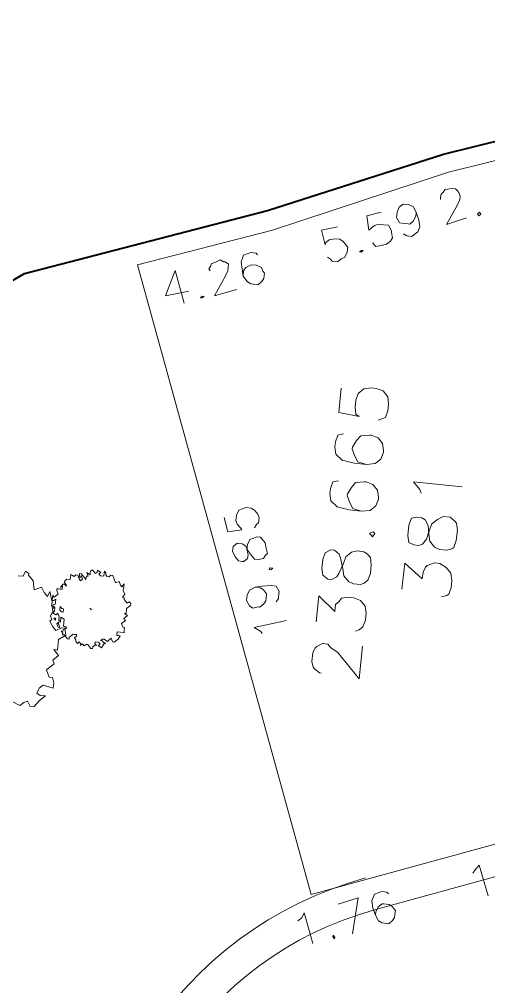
# Model space of a CAD drawing. Header units: metres. Extents: x -977055 to 805873, y -1033982 to 242021.
# Drawn here: x 2719.18 to 2733.51, y 1083.39 to 1112.94 of the extents above; entities that cross this region are included whole.
import ezdxf

# ---------------------------------------------------------------- set-up
doc = ezdxf.new("R2010")
doc.units = ezdxf.units.M
for name, color, linetype in [('PDF_acera', 7, 'Continuous'), ('PDF_areas por lote', 7, 'Continuous'), ('PDF_COTAS', 7, 'Continuous'), ('PDF_LOTES', 7, 'Continuous'), ('PDF_No. lotes', 7, 'Continuous'), ('PDF_PLANTAS', 7, 'Continuous'), ('PDF_Poligono Ceres', 7, 'Continuous')]:
    doc.layers.add(name, color=color, linetype=linetype)

# ---------------------------------------------------------------- blocks, each defined once
blk = doc.blocks.new('CALLE')
at = {"layer": 'PDF_acera', "lineweight": 9}
blk.add_lwpolyline([(39.010727, -232.196302, -0.3800811), (49.067424, -237.29328), (76.670496, -307.35936)], format="xyb", dxfattribs=at)
blk.add_arc((41.17176, -240.404976), 9.292752, 21.5057374, 104.7491479, dxfattribs=at)
at = {"layer": 'PDF_areas por lote', "lineweight": 9}
for points in [[(54.655776, -235.38816), (54.655776, -235.345824), (54.740448, -235.218816), (54.782784, -235.17648), (54.909792, -235.134144), (55.121472, -235.134144), (55.24848, -235.17648), (55.290816, -235.218816), (55.375488, -235.345824), (55.375488, -235.472832), (55.290816, -235.557504), (55.206144, -235.726848), (54.61344, -236.319552), (55.417824, -236.319552)], [(55.88352, -235.134144), (56.51856, -235.134144), (56.179872, -235.557504), (56.349216, -235.557504), (56.433888, -235.642176), (56.51856, -235.684512), (56.560896, -235.853856), (56.560896, -235.980864), (56.51856, -236.150208), (56.391552, -236.277216), (56.222208, -236.319552), (56.052864, -236.319552), (55.88352, -236.277216), (55.798848, -236.192544), (55.756512, -236.107872)], [(59.355072, -235.303488), (59.312736, -235.17648), (59.143392, -235.134144), (59.016384, -235.134144), (58.84704, -235.17648), (58.720032, -235.345824), (58.677696, -235.642176), (58.677696, -235.938528), (58.720032, -236.150208), (58.84704, -236.277216), (59.016384, -236.319552), (59.05872, -236.319552), (59.228064, -236.277216), (59.355072, -236.150208), (59.397408, -235.980864), (59.397408, -235.938528), (59.355072, -235.726848), (59.228064, -235.642176), (59.05872, -235.557504), (59.016384, -235.557504), (58.84704, -235.642176), (58.720032, -235.726848), (58.677696, -235.938528)], [(60.498144, -235.303488), (60.455808, -235.17648), (60.286464, -235.134144), (60.159456, -235.134144), (59.990112, -235.17648), (59.863104, -235.345824), (59.820768, -235.642176), (59.820768, -235.938528), (59.863104, -236.150208), (59.990112, -236.277216), (60.159456, -236.319552), (60.201792, -236.319552), (60.371136, -236.277216), (60.498144, -236.150208), (60.54048, -235.980864), (60.54048, -235.938528), (60.498144, -235.726848), (60.371136, -235.642176), (60.201792, -235.557504), (60.159456, -235.557504), (59.990112, -235.642176), (59.863104, -235.726848), (59.820768, -235.938528)], [(61.59888, -235.134144), (61.006176, -235.134144), (60.96384, -235.642176), (61.006176, -235.557504), (61.17552, -235.515168), (61.344864, -235.515168), (61.514208, -235.557504), (61.641216, -235.684512), (61.683552, -235.853856), (61.683552, -235.980864), (61.641216, -236.150208), (61.514208, -236.277216), (61.344864, -236.319552), (61.17552, -236.319552), (61.006176, -236.277216), (60.96384, -236.192544), (60.921504, -236.107872)]]:
    blk.add_lwpolyline(points, dxfattribs=at)
for points in [[(57.195936, -235.134144), (57.026592, -235.17648), (56.94192, -235.303488), (56.94192, -235.38816), (57.026592, -235.515168), (57.111264, -235.557504), (57.36528, -235.642176), (57.534624, -235.684512), (57.661632, -235.81152), (57.703968, -235.938528), (57.703968, -236.107872), (57.661632, -236.192544), (57.57696, -236.277216), (57.407616, -236.319552), (57.195936, -236.319552), (57.026592, -236.277216), (56.94192, -236.192544), (56.899584, -236.107872), (56.899584, -235.938528), (56.94192, -235.81152), (57.068928, -235.684512), (57.238272, -235.642176), (57.492288, -235.557504), (57.57696, -235.515168), (57.661632, -235.38816), (57.661632, -235.303488), (57.57696, -235.17648), (57.407616, -235.134144)], [(58.169664, -236.192544), (58.084992, -236.277216), (58.169664, -236.319552), (58.212, -236.277216)]]:
    blk.add_lwpolyline(points, close=True, dxfattribs=at)
at = {"layer": 'PDF_COTAS', "lineweight": 9}
for points in [[(63.249984, -231.112224), (64.012032, -230.815872), (63.376992, -230.646528), (63.546336, -231.196896)], [(64.096704, -231.662592), (64.13904, -231.620256), (64.223712, -231.662592), (64.266048, -231.662592), (64.308384, -231.747264), (64.393056, -231.874272), (64.35072, -231.958944), (64.35072, -232.00128), (64.308384, -232.085952), (64.223712, -232.085952), (64.13904, -232.085952), (64.012032, -232.043616), (63.504, -231.831936), (63.71568, -232.339968)], [(64.604736, -232.763328), (64.647072, -232.720992), (64.647072, -232.593984), (64.604736, -232.509312), (64.5624, -232.42464), (64.393056, -232.382304), (64.223712, -232.42464), (64.054368, -232.466976), (63.92736, -232.593984), (63.885024, -232.678656), (63.885024, -232.805664), (63.885024, -232.848), (63.969696, -232.932672), (64.054368, -232.975008), (64.181376, -232.975008), (64.223712, -232.932672), (64.308384, -232.890336), (64.35072, -232.763328), (64.35072, -232.63632), (64.266048, -232.509312), (64.181376, -232.466976), (64.054368, -232.466976)], [(58.169664, -232.63632), (57.830976, -232.763328), (57.915648, -233.102016), (57.957984, -233.05968), (58.042656, -232.975008), (58.127328, -232.932672), (58.254336, -232.932672), (58.381344, -232.975008), (58.42368, -233.05968), (58.466016, -233.144352), (58.466016, -233.27136), (58.42368, -233.356032), (58.339008, -233.440704), (58.254336, -233.48304), (58.127328, -233.48304), (58.084992, -233.440704), (58.00032, -233.398368)], [(56.560896, -233.567712), (56.560896, -233.69472), (56.51856, -233.779392), (56.433888, -233.864064), (56.391552, -233.864064), (56.264544, -233.864064), (56.179872, -233.821728), (56.0952, -233.737056), (56.0952, -233.69472), (56.052864, -233.567712), (56.0952, -233.48304), (56.222208, -233.398368), (56.349216, -233.398368), (56.476224, -233.440704), (56.560896, -233.567712), (56.603232, -233.737056), (56.645568, -233.948736), (56.645568, -234.075744), (56.51856, -234.160416), (56.476224, -234.160416), (56.349216, -234.160416), (56.264544, -234.11808)], [(55.46016, -233.864064), (55.502496, -233.821728), (55.587168, -233.652384), (55.841184, -234.414432)], [(65.493792, -234.626112), (65.366784, -234.245088), (65.028096, -234.372096), (65.070432, -234.372096), (65.155104, -234.456768), (65.19744, -234.583776), (65.19744, -234.710784), (65.155104, -234.795456), (65.070432, -234.880128), (65.028096, -234.922464), (64.901088, -234.922464), (64.77408, -234.880128), (64.731744, -234.795456), (64.647072, -234.710784), (64.647072, -234.583776), (64.689408, -234.54144), (64.731744, -234.456768)], [(48.601728, -235.472832), (48.6864, -235.557504), (48.813408, -235.59984), (48.093696, -235.896192)], [(65.959488, -235.642176), (65.83248, -235.303488), (65.493792, -235.38816), (65.536128, -235.430496), (65.6208, -235.515168), (65.663136, -235.59984), (65.663136, -235.726848), (65.663136, -235.853856), (65.536128, -235.938528), (65.493792, -235.938528), (65.366784, -235.980864), (65.282112, -235.938528), (65.19744, -235.853856), (65.155104, -235.726848), (65.112768, -235.59984), (65.155104, -235.557504), (65.19744, -235.515168)], [(66.04416, -236.488896), (65.959488, -236.488896), (65.83248, -236.44656), (65.747808, -236.361888), (65.747808, -236.319552), (65.747808, -236.23488), (65.747808, -236.107872), (65.874816, -236.0232), (66.001824, -236.0232), (66.128832, -236.065536), (66.213504, -236.150208), (66.213504, -236.277216), (66.171168, -236.404224), (66.04416, -236.488896), (65.874816, -236.573568), (65.705472, -236.615904), (65.578464, -236.573568), (65.493792, -236.488896), (65.451456, -236.44656), (65.451456, -236.319552), (65.493792, -236.23488)], [(48.432384, -236.827584), (49.32144, -236.86992), (49.10976, -236.404224)], [(66.425184, -237.039264), (66.46752, -237.039264), (66.552192, -237.039264), (66.594528, -237.0816), (66.6792, -237.123936), (66.721536, -237.29328), (66.721536, -237.377952), (66.6792, -237.420288), (66.636864, -237.462624), (66.552192, -237.50496), (66.46752, -237.50496), (66.340512, -237.462624), (65.83248, -237.250944), (66.04416, -237.71664)], [(49.490784, -237.589632), (49.53312, -237.547296), (49.53312, -237.420288), (49.490784, -237.335616), (49.448448, -237.250944), (49.279104, -237.208608), (49.10976, -237.250944), (48.940416, -237.335616), (48.813408, -237.420288), (48.771072, -237.50496), (48.771072, -237.631968), (48.771072, -237.674304), (48.855744, -237.758976), (48.940416, -237.801312), (49.067424, -237.801312), (49.10976, -237.801312), (49.194432, -237.71664), (49.236768, -237.631968), (49.236768, -237.50496), (49.236768, -237.462624), (49.152096, -237.377952), (49.025088, -237.335616), (48.940416, -237.335616)], [(50.210496, -239.579424), (50.295168, -239.62176), (50.422176, -239.706432), (49.702464, -240.002784)]]:
    blk.add_lwpolyline(points, dxfattribs=at)
for points in [[(63.461664, -231.535584), (63.419328, -231.493248), (63.419328, -231.535584), (63.461664, -231.57792)], [(57.238272, -233.017344), (57.1536, -233.102016), (57.1536, -233.186688), (57.1536, -233.229024), (57.238272, -233.313696), (57.322944, -233.313696), (57.449952, -233.27136), (57.57696, -233.27136), (57.703968, -233.313696), (57.746304, -233.398368), (57.78864, -233.48304), (57.78864, -233.567712), (57.746304, -233.610048), (57.661632, -233.69472), (57.534624, -233.737056), (57.407616, -233.779392), (57.36528, -233.737056), (57.280608, -233.69472), (57.238272, -233.567712), (57.238272, -233.48304), (57.322944, -233.398368), (57.407616, -233.313696), (57.534624, -233.229024), (57.57696, -233.144352), (57.57696, -233.05968), (57.57696, -233.017344), (57.492288, -232.932672), (57.36528, -232.932672)], [(57.026592, -233.864064), (57.026592, -233.9064), (57.068928, -233.948736), (57.068928, -233.864064)], [(64.98576, -235.261152), (64.943424, -235.218816), (64.943424, -235.261152), (64.98576, -235.303488)], [(48.347712, -236.361888), (48.305376, -236.361888), (48.26304, -236.404224), (48.305376, -236.404224)], [(66.213504, -238.012992), (66.171168, -237.970656), (66.128832, -238.012992), (66.171168, -238.055328)]]:
    blk.add_lwpolyline(points, close=True, dxfattribs=at)
at = {"layer": 'PDF_LOTES', "lineweight": 20}
blk.add_lwpolyline([(64.054368, -229.88448), (65.239776, -233.05968), (67.10256, -237.166272), (67.695264, -238.77504), (52.792992, -244.659744), (49.279104, -235.726848)], close=True, dxfattribs=at)
at = {"layer": 'PDF_No. lotes', "lineweight": 20}
for points in [[(56.899584, -237.123936), (57.534624, -237.123936), (57.195936, -237.589632), (57.36528, -237.589632), (57.492288, -237.631968), (57.534624, -237.674304), (57.619296, -237.843648), (57.619296, -237.970656), (57.534624, -238.14), (57.407616, -238.267008), (57.238272, -238.309344), (57.068928, -238.309344), (56.899584, -238.267008), (56.857248, -238.224672), (56.814912, -238.097664)], [(59.2704, -237.335616), (59.355072, -237.29328), (59.524416, -237.123936), (59.524416, -238.309344)]]:
    blk.add_lwpolyline(points, dxfattribs=at)
blk.add_lwpolyline([(58.212, -237.123936), (58.042656, -237.166272), (58.00032, -237.29328), (58.00032, -237.420288), (58.042656, -237.50496), (58.169664, -237.589632), (58.381344, -237.631968), (58.550688, -237.674304), (58.677696, -237.801312), (58.762368, -237.92832), (58.762368, -238.097664), (58.677696, -238.224672), (58.63536, -238.267008), (58.466016, -238.309344), (58.212, -238.309344), (58.042656, -238.267008), (58.00032, -238.224672), (57.957984, -238.097664), (57.957984, -237.92832), (58.00032, -237.801312), (58.127328, -237.674304), (58.296672, -237.631968), (58.508352, -237.589632), (58.63536, -237.50496), (58.677696, -237.420288), (58.677696, -237.29328), (58.63536, -237.166272), (58.466016, -237.123936)], close=True, dxfattribs=at)
at = {"layer": 'PDF_PLANTAS', "lineweight": 9}
for points in [[(53.174016, -227.97936), (53.089344, -228.19104), (53.174016, -228.275712), (53.216352, -228.360384), (53.089344, -228.445056), (53.089344, -228.529728), (53.258688, -228.656736), (53.385696, -228.783744), (53.385696, -228.656736), (53.428032, -228.572064), (53.55504, -228.6144), (53.639712, -228.699072), (53.597376, -228.953088), (53.724384, -228.953088), (53.851392, -228.910752), (53.851392, -228.82608), (54.020736, -228.741408), (54.063072, -228.783744), (54.19008, -228.910752), (54.274752, -228.868416), (54.40176, -228.995424), (54.528768, -228.868416), (54.528768, -228.953088), (54.782784, -228.953088), (54.909792, -229.122432), (55.079136, -229.080096), (55.079136, -228.995424), (54.994464, -228.868416), (55.079136, -228.783744), (55.206144, -228.699072), (55.24848, -228.741408), (55.333152, -228.699072), (55.46016, -228.741408), (55.629504, -228.699072), (55.67184, -228.699072), (55.925856, -228.6144), (55.798848, -228.572064), (55.88352, -228.487392), (56.010528, -228.40272), (55.925856, -228.233376), (56.137536, -228.19104), (56.264544, -228.064032), (56.30688, -228.064032), (56.349216, -227.97936), (56.222208, -227.937024), (56.222208, -227.810016)], [(55.629504, -229.630464), (55.587168, -229.6728), (55.629504, -229.630464)]]:
    blk.add_lwpolyline(points, dxfattribs=at)
for points in [[(56.51856, -229.926816), (56.560896, -229.88448), (56.51856, -229.88448), (56.433888, -229.88448), (56.433888, -229.799808), (56.476224, -229.757472), (56.51856, -229.799808), (56.560896, -229.715136), (56.51856, -229.715136), (56.476224, -229.6728), (56.51856, -229.630464), (56.560896, -229.588128), (56.51856, -229.545792), (56.476224, -229.545792), (56.433888, -229.545792), (56.476224, -229.46112), (56.391552, -229.503456), (56.391552, -229.46112), (56.30688, -229.46112), (56.349216, -229.418784), (56.391552, -229.376448), (56.433888, -229.334112), (56.433888, -229.291776), (56.391552, -229.291776), (56.349216, -229.291776), (56.349216, -229.334112), (56.391552, -229.334112), (56.30688, -229.376448), (56.264544, -229.334112), (56.30688, -229.291776), (56.391552, -229.24944), (56.391552, -229.207104), (56.349216, -229.164768), (56.391552, -229.080096), (56.349216, -229.080096), (56.264544, -229.080096), (56.264544, -228.995424), (56.222208, -228.953088), (56.179872, -228.953088), (56.137536, -228.995424), (56.0952, -228.995424), (56.137536, -228.953088), (56.137536, -228.910752), (56.052864, -228.868416), (56.0952, -228.910752), (56.010528, -228.910752), (56.010528, -228.868416), (56.010528, -228.82608), (56.010528, -228.783744), (55.968192, -228.783744), (55.88352, -228.82608), (55.798848, -228.741408), (55.841184, -228.699072), (55.714176, -228.699072), (55.714176, -228.741408), (55.756512, -228.783744), (55.67184, -228.783744), (55.629504, -228.783744), (55.587168, -228.699072), (55.502496, -228.741408), (55.587168, -228.741408), (55.544832, -228.783744), (55.46016, -228.783744), (55.417824, -228.741408), (55.375488, -228.82608), (55.417824, -228.868416), (55.333152, -228.910752), (55.24848, -228.910752), (55.206144, -228.953088), (55.333152, -228.953088), (55.290816, -229.03776), (55.206144, -229.03776), (55.121472, -229.03776), (55.121472, -229.080096), (55.079136, -229.122432), (55.0368, -229.03776), (54.994464, -229.03776), (54.994464, -228.995424), (54.952128, -229.03776), (54.909792, -229.03776), (54.909792, -229.080096), (54.867456, -229.122432), (54.82512, -229.164768), (54.82512, -229.207104), (54.867456, -229.207104), (54.909792, -229.24944), (54.952128, -229.291776), (54.952128, -229.334112), (54.952128, -229.376448), (54.909792, -229.376448), (54.867456, -229.334112), (54.82512, -229.376448), (54.782784, -229.376448), (54.740448, -229.418784), (54.782784, -229.46112), (54.740448, -229.503456), (54.698112, -229.503456), (54.740448, -229.545792), (54.698112, -229.588128), (54.740448, -229.630464), (54.740448, -229.6728), (54.698112, -229.715136), (54.655776, -229.757472), (54.655776, -229.799808), (54.698112, -229.799808), (54.740448, -229.842144), (54.740448, -229.88448), (54.782784, -229.842144), (54.82512, -229.842144), (54.82512, -229.926816), (54.782784, -229.969152), (54.740448, -229.926816), (54.698112, -230.011488), (54.782784, -230.053824), (54.82512, -230.09616), (54.82512, -230.053824), (54.867456, -230.011488), (54.867456, -229.969152), (54.909792, -230.011488), (54.909792, -230.053824), (54.867456, -230.138496), (54.909792, -230.180832), (54.952128, -230.223168), (54.867456, -230.265504), (54.867456, -230.30784), (54.952128, -230.392512), (55.0368, -230.434848), (55.0368, -230.392512), (55.0368, -230.350176), (55.121472, -230.350176), (55.121472, -230.434848), (55.121472, -230.51952), (55.163808, -230.51952), (55.24848, -230.51952), (55.24848, -230.477184), (55.333152, -230.434848), (55.417824, -230.51952), (55.46016, -230.477184), (55.544832, -230.561856), (55.587168, -230.477184), (55.587168, -230.51952), (55.714176, -230.51952), (55.798848, -230.604192), (55.841184, -230.604192), (55.88352, -230.561856), (55.841184, -230.51952), (55.88352, -230.477184), (55.925856, -230.434848), (55.968192, -230.434848), (55.968192, -230.392512), (56.052864, -230.434848), (56.137536, -230.392512), (56.179872, -230.392512), (56.30688, -230.392512), (56.222208, -230.350176), (56.264544, -230.30784), (56.349216, -230.265504), (56.30688, -230.180832), (56.391552, -230.138496), (56.476224, -230.09616), (56.476224, -230.053824), (56.433888, -230.011488), (56.433888, -229.969152), (56.476224, -229.926816)], [(55.163808, -228.868416), (55.079136, -228.910752), (55.079136, -228.953088), (55.163808, -228.910752), (55.206144, -228.910752)], [(55.290816, -228.783744), (55.24848, -228.82608), (55.290816, -228.82608)], [(55.587168, -228.910752), (55.502496, -228.910752), (55.46016, -228.953088), (55.46016, -228.995424), (55.544832, -228.995424), (55.544832, -228.953088)]]:
    blk.add_lwpolyline(points, close=True, dxfattribs=at)
at = {"layer": 'PDF_Poligono Ceres', "lineweight": 40}
blk.add_lwpolyline([(51.141888, -203.00112), (54.655776, -216.252288), (55.163808, -217.099008), (59.2704, -221.374944), (63.546336, -227.174976), (65.705472, -232.890336), (67.52592, -236.996928), (69.177024, -241.52688), (73.198944, -250.62912), (76.247136, -256.34448), (80.819424, -263.837952), (86.534784, -276.369408), (88.69392, -282.719808), (91.318752, -290.551968), (93.1392, -295.843968), (95.806368, -307.401696), (80.692416, -307.486368), (64.054368, -307.020672), (43.987104, -307.613376), (32.048352, -308.20608), (0.21168, -306.30096)], dxfattribs=at)

msp = doc.modelspace()

# ---------------------------------------------------------------- block references
at = {"xscale": 1.255773352820658, "yscale": 1.255773352820658, "zscale": 1.255773352820658, "rotation": 83.85573648860341}
msp.add_blockref('CALLE', (2427.15058, 1056.36283, 1015.371), dxfattribs=at)

doc.saveas('drawing.dxf')
